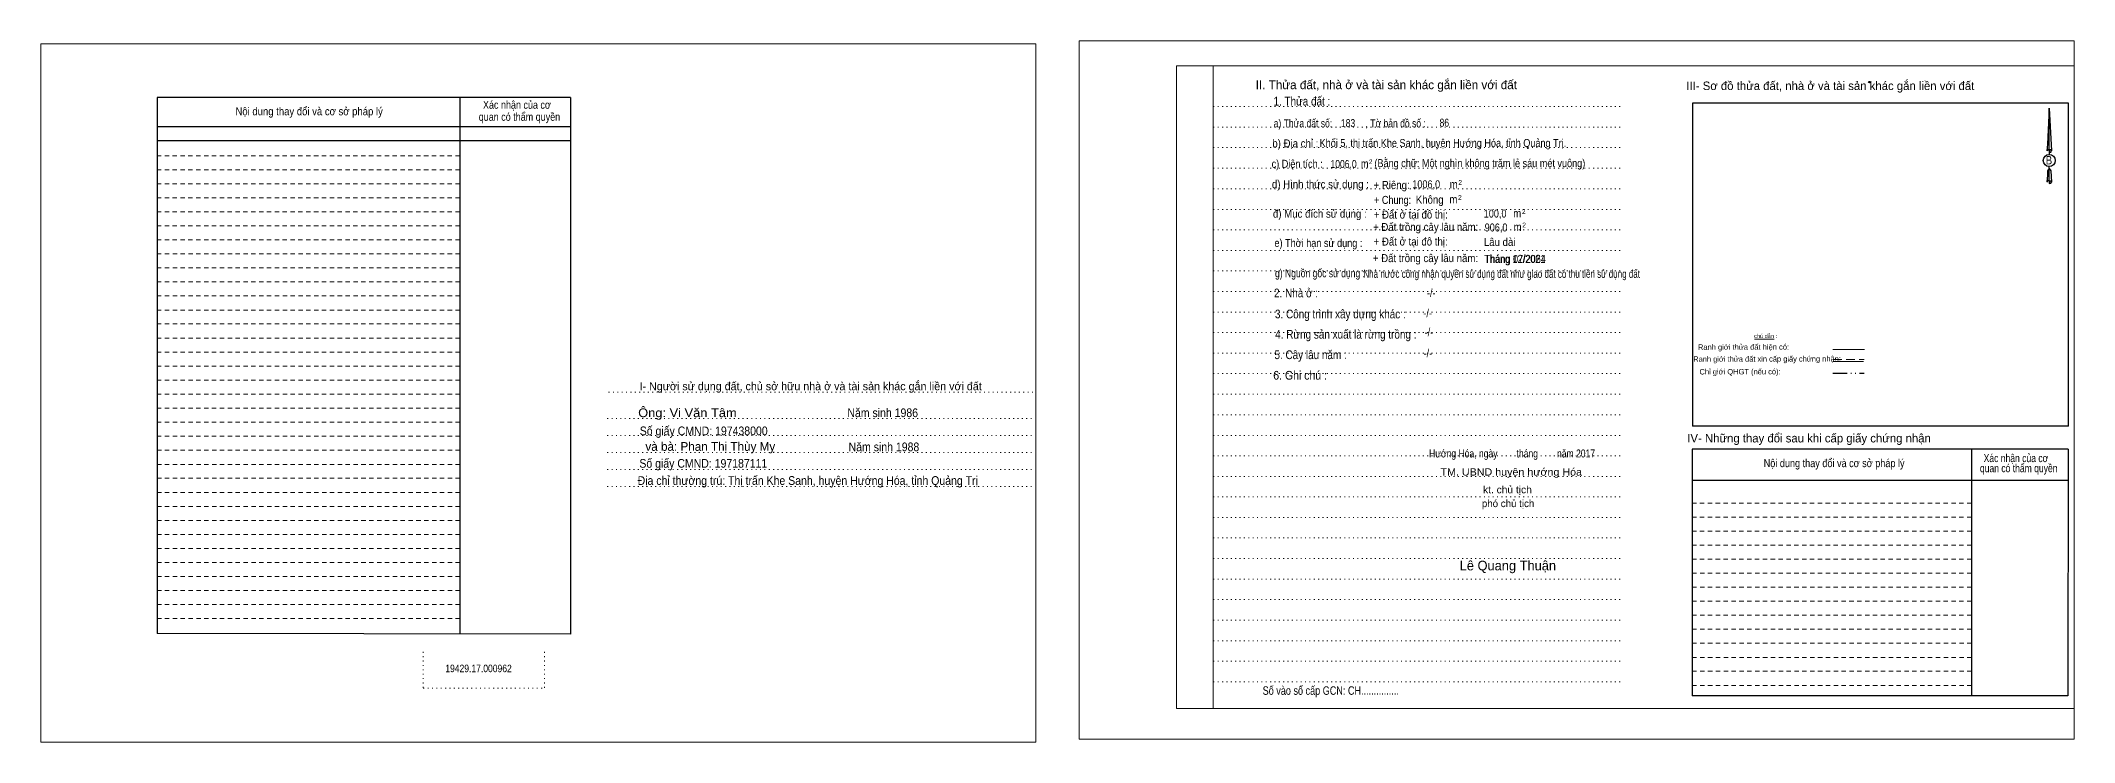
# Model space of a CAD drawing. Header units: metres. Extents: x 549959 to 551974, y 1838417 to 1838954.
# Drawn here: x 549959 to 550798, y 1838417 to 1838706 of the extents above; entities that cross this region are included whole.
import ezdxf
from ezdxf.enums import TextEntityAlignment as Align

# ---------------------------------------------------------------- set-up
doc = ezdxf.new("R2010")
doc.units = ezdxf.units.M
doc.header["$LTSCALE"] = 1.2
doc.header["$PDMODE"] = 32
doc.header["$PDSIZE"] = 0.6
for name, pattern in [('DASH_DOUBLE_DOT', [9.2, 5, -1.2, 0.3, -1.2, 0.3, -1.2]), ('DOTTED', [1.5, 0.3, -1.2]), ('MEDIUM_DASHED', [4.5, 3, -1.5]), ('SHORT_DASHED', [2.7, 1.5, -1.2])]:
    doc.linetypes.add(name, pattern=pattern)
for name, color, linetype, lineweight in [('1', 7, 'DOTTED', 13), ('18', 7, 'Continuous', 25), ('2', 7, 'SHORT_DASHED', 13), ('28', 7, 'Continuous', 25), ('55', 7, 'Continuous', 13), ('62', 7, 'Continuous', 13)]:
    doc.layers.add(name, color=color, linetype=linetype, lineweight=lineweight)

msp = doc.modelspace()

# ---------------------------------------------------------------- linework, layer by layer
at = {"layer": '1', "linetype": 'Continuous'}
for p, q in [((550427.62, 1838696.08), (550797.82, 1838696.08)), ((550427.62, 1838696.08), (550427.62, 1838431.08)), ((550797.82, 1838696.08), (550797.82, 1838428.88)), ((550427.62, 1838431.08), (550797.82, 1838431.08))]:
    msp.add_line(p, q, dxfattribs=at)
at = {"layer": '1'}
for p, q in [((550442.62, 1838696.08), (550442.62, 1838431.08)), ((550442.62, 1838696.08), (550442.62, 1838431.08)), ((550442.78, 1838679.28), (550611.86, 1838679.28)), ((550442.78, 1838670.8), (550611.86, 1838670.8)), ((550442.78, 1838662.36), (550611.86, 1838662.36)), ((550442.78, 1838653.88), (550611.86, 1838653.88)), ((550442.78, 1838645.4), (550611.86, 1838645.4)), ((550442.78, 1838636.92), (550611.86, 1838636.92)), ((550442.78, 1838628.44), (550611.86, 1838628.44)), ((550442.78, 1838620), (550611.86, 1838620)), ((550442.78, 1838611.52), (550611.86, 1838611.52)), ((550442.78, 1838603.04), (550611.86, 1838603.04)), ((550442.78, 1838594.56), (550611.86, 1838594.56)), ((550442.78, 1838586.12), (550611.86, 1838586.12)), ((550442.78, 1838577.64), (550611.86, 1838577.64)), ((550442.78, 1838569.16), (550611.86, 1838569.16)), ((550193.38, 1838561.48), (550369.5, 1838561.48)), ((550442.78, 1838560.68), (550611.86, 1838560.68)), ((550192.82, 1838550.68), (550368.9, 1838550.68)), ((550442.78, 1838552.2), (550611.86, 1838552.2)), ((550192.82, 1838543.68), (550368.9, 1838543.68)), ((550442.78, 1838543.72), (550611.86, 1838543.72)), ((550192.82, 1838536.68), (550368.9, 1838536.68)), ((550192.82, 1838529.68), (550368.9, 1838529.68)), ((550442.78, 1838535.28), (550611.86, 1838535.28)), ((550192.82, 1838522.68), (550368.9, 1838522.68)), ((550442.78, 1838526.8), (550611.86, 1838526.8)), ((550442.78, 1838518.32), (550611.86, 1838518.32)), ((550442.78, 1838509.84), (550611.86, 1838509.84)), ((550442.78, 1838501.4), (550611.86, 1838501.4)), ((550442.78, 1838492.92), (550611.86, 1838492.92)), ((550442.78, 1838484.44), (550611.86, 1838484.44)), ((550442.78, 1838475.96), (550611.86, 1838475.96)), ((550442.78, 1838467.48), (550611.86, 1838467.48)), ((550116.94, 1838454.4), (550116.94, 1838439.4)), ((550166.9, 1838454.4), (550166.9, 1838439.4)), ((550442.78, 1838459.04), (550611.86, 1838459.04)), ((550442.78, 1838450.56), (550611.86, 1838450.56)), ((550116.94, 1838439.4), (550166.9, 1838439.4)), ((550442.78, 1838442.08), (550611.86, 1838442.08))]:
    msp.add_line(p, q, dxfattribs=at)
at = {"layer": '1', "linetype": 'Continuous'}
for points in [[(550387.42, 1838418.48), (550797.82, 1838418.48), (550797.82, 1838706.48), (550387.42, 1838706.48)], [(549959.14, 1838417.12), (550369.54, 1838417.12), (550369.54, 1838705.12), (549959.14, 1838705.12)], [(549959.14, 1838705.12), (550369.54, 1838705.12), (550369.54, 1838417.12), (549959.14, 1838417.12)], [(549959.14, 1838417.12), (550369.54, 1838417.12), (550369.54, 1838705.12), (549959.14, 1838705.12)], [(550442.62, 1838696.08), (550797.82, 1838696.08), (550797.82, 1838431.08), (550442.62, 1838431.08)]]:
    msp.add_lwpolyline(points, close=True, dxfattribs=at)
at = {"layer": '18'}
for p, q in [((550787.46, 1838678.68), (550788.38, 1838661)), ((550787.46, 1838678.68), (550788.38, 1838661)), ((550787.46, 1838678.68), (550788.38, 1838661)), ((550786.7, 1838663.76), (550786.54, 1838661.04)), ((550787.46, 1838661.6), (550787.46, 1838660.92)), ((550787.46, 1838660.92), (550787.46, 1838660.4)), ((550787.46, 1838660.4), (550787.46, 1838659.72)), ((550787.46, 1838660.4), (550787.46, 1838659.72)), ((550787.46, 1838660.4), (550787.46, 1838659.72)), ((550788.38, 1838661), (550788.38, 1838661.04)), ((550787.46, 1838653.76), (550787.46, 1838654.56)), ((550787.46, 1838653.76), (550787.46, 1838654.56)), ((550787.46, 1838653.76), (550787.46, 1838654.56)), ((550787.46, 1838653.76), (550788.14, 1838652.8)), ((550787.46, 1838653.76), (550788.14, 1838652.8)), ((550787.46, 1838653.76), (550788.14, 1838652.8)), ((550787.46, 1838648.76), (550787.46, 1838648.08)), ((550787.46, 1838648.08), (550787.46, 1838647.56)), ((550788.14, 1838652.8), (550788.38, 1838648.16)), ((550788.14, 1838652.8), (550788.38, 1838648.16)), ((550788.14, 1838652.8), (550788.38, 1838648.16)), ((550788.38, 1838648.16), (550788.38, 1838648.2))]:
    msp.add_line(p, q, dxfattribs=at)
for points in [[(550787.46, 1838661.6), (550787.46, 1838678.68), (550786.7, 1838663.76)], [(550787.46, 1838648.76), (550787.46, 1838653.76), (550786.78, 1838652.8), (550786.7, 1838650.92), (550786.54, 1838648.2)]]:
    msp.add_lwpolyline(points, dxfattribs=at)
msp.add_ellipse((550787.487, 1838657.089), major_axis=(0, 2.516), ratio=0.983453, dxfattribs=at)
for centre, start_param, end_param in [((550787.488, 1838660.966), 1.5707963, 3.074452), ((550787.488, 1838660.966), 0.0671406, 1.5707963), ((550787.488, 1838660.966), 4.712389, 6.2831853), ((550787.488, 1838648.125), 2.4910694, 3.0742784), ((550787.488, 1838648.125), 1.5707963, 2.4910694), ((550787.488, 1838648.125), 0.0671406, 1.5707963), ((550787.488, 1838648.125), 4.712389, 6.2831853)]:
    msp.add_ellipse(centre, major_axis=(0.907, 0), ratio=0.655448, start_param=start_param, end_param=end_param, dxfattribs=at)
at = {"layer": '2', "linetype": 'Continuous', "lineweight": 25}
for p, q in [((550177.66, 1838683.04), (550007.14, 1838683.04)), ((550007.14, 1838683.04), (550007.14, 1838462)), ((550131.98, 1838683.04), (550132.06, 1838461.8)), ((550177.66, 1838670.96), (550007.34, 1838670.96)), ((550177.66, 1838665.16), (550007.34, 1838665.16))]:
    msp.add_line(p, q, dxfattribs=at)
at = {"layer": '2'}
for p, q in [((550131.98, 1838659.04), (550007.1, 1838659.04)), ((550131.98, 1838653.24), (550007.1, 1838653.24)), ((550131.98, 1838653.24), (550007.14, 1838653.24)), ((550131.98, 1838647.48), (550007.14, 1838647.48)), ((550131.98, 1838641.68), (550007.14, 1838641.68)), ((550131.98, 1838635.92), (550007.14, 1838635.92)), ((550131.98, 1838630.12), (550007.14, 1838630.12)), ((550131.98, 1838624.32), (550007.14, 1838624.32)), ((550132.02, 1838618.56), (550007.14, 1838618.56)), ((550132.02, 1838612.76), (550007.14, 1838612.76)), ((550132.02, 1838606.96), (550007.14, 1838606.96)), ((550132.02, 1838601.2), (550007.14, 1838601.2)), ((550132.02, 1838595.4), (550007.14, 1838595.4)), ((550132.02, 1838589.64), (550007.14, 1838589.64)), ((550132.02, 1838583.84), (550007.14, 1838583.84)), ((550132.02, 1838578.04), (550007.14, 1838578.04)), ((550132.02, 1838572.28), (550007.14, 1838572.28)), ((550132.02, 1838566.48), (550007.14, 1838566.48)), ((550132.02, 1838560.68), (550007.14, 1838560.68)), ((550132.02, 1838554.92), (550007.14, 1838554.92)), ((550132.02, 1838549.12), (550007.14, 1838549.12)), ((550132.02, 1838543.32), (550007.14, 1838543.32)), ((550132.06, 1838537.56), (550007.14, 1838537.56)), ((550132.06, 1838531.76), (550007.14, 1838531.76)), ((550132.06, 1838526), (550007.14, 1838526)), ((550132.06, 1838520.2), (550007.14, 1838520.2)), ((550132.06, 1838514.4), (550007.14, 1838514.4)), ((550132.06, 1838508.64), (550007.14, 1838508.64)), ((550755.38, 1838510), (550640.22, 1838510)), ((550755.38, 1838504.24), (550640.22, 1838504.24)), ((550132.06, 1838502.84), (550007.14, 1838502.84)), ((550132.06, 1838497.04), (550007.14, 1838497.04)), ((550755.38, 1838498.44), (550640.22, 1838498.44)), ((550132.06, 1838491.28), (550007.14, 1838491.28)), ((550755.38, 1838492.68), (550640.22, 1838492.68)), ((550132.06, 1838485.48), (550007.14, 1838485.48)), ((550132.06, 1838479.72), (550007.14, 1838479.72)), ((550755.42, 1838486.88), (550640.22, 1838486.88)), ((550755.42, 1838481.08), (550640.22, 1838481.08)), ((550132.06, 1838473.92), (550007.14, 1838473.92)), ((550755.42, 1838475.32), (550640.22, 1838475.32)), ((550132.06, 1838468.12), (550007.14, 1838468.12)), ((550755.42, 1838469.52), (550640.22, 1838469.52)), ((550755.42, 1838463.72), (550640.22, 1838463.72)), ((550755.46, 1838457.96), (550640.22, 1838457.96)), ((550755.46, 1838452.16), (550640.22, 1838452.16)), ((550755.46, 1838446.4), (550640.22, 1838446.4)), ((550755.46, 1838440.6), (550640.22, 1838440.6))]:
    msp.add_line(p, q, dxfattribs=at)
at = {"layer": '2', "linetype": 'Continuous', "lineweight": 25}
msp.add_lwpolyline([(550177.66, 1838683.04), (550177.58, 1838461.76), (550007.14, 1838462)], dxfattribs=at)
at = {"layer": '28'}
for p, q in [((550640.38, 1838680.76), (550640.38, 1838547.48)), ((550795.42, 1838547.48), (550640.38, 1838547.48)), ((550755.38, 1838538.08), (550755.46, 1838436.32)), ((550795.26, 1838538.08), (550795.18, 1838436.32)), ((550795.26, 1838525.16), (550640.22, 1838525.16)), ((550795.18, 1838436.32), (550640.22, 1838436.32))]:
    msp.add_line(p, q, dxfattribs=at)
at = {"layer": '28', "linetype": 'SHORT_DASHED', "lineweight": 13}
msp.add_line((550755.38, 1838515.8), (550640.22, 1838515.8), dxfattribs=at)
at = {"layer": '28'}
for points in [[(550795.42, 1838547.48), (550795.42, 1838680.76), (550640.38, 1838680.76)], [(550795.26, 1838538.08), (550640.22, 1838538.08), (550640.22, 1838436.32)]]:
    msp.add_lwpolyline(points, dxfattribs=at)
msp.add_point((550713.3, 1838689.4), dxfattribs=at)
at = {"layer": '55'}
for p, q in [((550665.86, 1838583.42), (550673.98, 1838583.38)), ((550698.24, 1838579.06), (550711.24, 1838579.06)), ((550698.36, 1838574.14), (550710.84, 1838574.14)), ((550698.36, 1838574.14), (550710.84, 1838574.14))]:
    msp.add_line(p, q, dxfattribs=at)
at = {"layer": '55', "linetype": 'MEDIUM_DASHED'}
msp.add_line((550698.32, 1838574.98), (550711.12, 1838574.98), dxfattribs=at)
at = {"layer": '55', "linetype": 'DASH_DOUBLE_DOT', "lineweight": 25}
msp.add_line((550698.16, 1838569.34), (550711.16, 1838569.34), dxfattribs=at)

# ---------------------------------------------------------------- texts
at = {"layer": '18'}
for s, height, p in [('II. Thửa đất, nhà ở và tài sản khác gắn liền với đất', 3.6, (550514.1, 1838686.48)), ('phó chủ tịch', 3, (550564.3, 1838514.12)), ('Lê Quang Thuận', 3.96, (550564.215, 1838488.04))]:
    msp.add_text(s, height=height, dxfattribs=at).set_placement(p, align=Align.CENTER)
for s, height, width, p in [('1. Thửa đất :', 3.6, 0.85, (550479.275, 1838679.72)), ('a) Thửa đất số:              , Tờ bản đồ số : ', 3.3, 0.8, (550499.495, 1838670.76)), ('183', 3.3, 0.8, (550498.3, 1838670.84)), ('86', 3.3, 0.8, (550538, 1838671)), ('b) Địa chỉ : ', 3.3, 0.9, (550477.12, 1838662.48)), ('Khối 5, thị trấn Khe Sanh, huyện Hướng Hóa, tỉnh Quảng Trị.', 3.3, 0.85, (550537.43, 1838662.64)), ('c) Diện tích :                                                   ', 3.3, 0.85, (550503.89, 1838654.04)), ('1006,0', 3.3, 0.8, (550496.46, 1838653.96)), (' m', 3.3, 0.85, (550504.655, 1838654.12)), ('2', 2, 0.75, (550507.635, 1838655.56)), ('(Bằng chữ: Một nghìn không trăm lẻ sáu mét vuông)', 3.3, 0.85, (550552.655, 1838654.32)), ('B', 3.456, 0.85, (550787.355, 1838655.44)), ('d) Hình thức sử dụng :', 3.3, 0.9, (550486.895, 1838645.64)), ('+ Riêng: ', 3.3, 0.9, (550516.81, 1838645.32)), ('1006,0', 3.3, 0.85, (550530.535, 1838645.6)), (' m', 3.3, 0.9, (550541.315, 1838645.6)), ('2', 2, 0.8, (550544.55, 1838647)), ('       + Chung:', 3.3, 0.85, (550513.02, 1838639.16)), ('Không', 3.3, 0.9, (550531.98, 1838639.28)), (' m', 3.3, 0.9, (550541.195, 1838639.4)), ('2', 2, 0.8, (550544.43, 1838640.84)), ('đ) Mục đích sử dụng :', 3.3, 0.9, (550486.655, 1838633.48)), ('+ Đất trồng cây lâu năm:', 3.3, 0.9, (550530.31, 1838628)), ('+ Đất ở tại đô thị:', 3.3, 0.9, (550524.155, 1838633.12)), ('100,0', 3.3, 0.85, (550558.955, 1838633.52)), ('906,0', 3.3, 0.85, (550559.335, 1838627.8)), (' m', 3.3, 0.9, (550567.515, 1838633.64)), (' m', 3.3, 0.9, (550567.675, 1838628.02)), ('2', 2, 0.8, (550570.75, 1838635.04)), ('2', 2, 0.8, (550570.91, 1838629.44)), ('e) Thời hạn sử dụng :', 3.3, 0.85, (550486.08, 1838621.4)), ('+ Đất ở tại đô thị:', 3.3, 0.9, (550524.115, 1838622)), ('Lâu dài', 3.3, 0.9, (550560.82, 1838621.8)), ('+ Đất trồng cây lâu năm:', 3.3, 0.9, (550530.23, 1838615.16)), ('Tháng 12/2021', 3.3, 0.85, (550567.08, 1838614.84)), ('g) Nguồn gốc sử dụng :', 3.3, 0.8, (550486.735, 1838608.92)), ('Nhà nước công nhận quyền sử dụng đất như giao đất có thu tiền sử dụng đất', 3.3, 0.75, (550561.665, 1838608.68)), ('2. Nhà ở :', 3.6, 0.85, (550476.855, 1838600.64)), ('3. Công trình xây dựng khác :', 3.6, 0.85, (550495.12, 1838591.96)), ('4. Rừng sản xuất là rừng trồng :', 3.6, 0.85, (550497.395, 1838583.6)), ('5. Cây lâu năm :', 3.6, 0.85, (550482.85, 1838575.16)), ('6. Ghi chú :', 3.6, 0.9, (550478.535, 1838566.68)), ('Hướng Hóa, ngày        tháng        năm 2017', 3.3, 0.8, (550565.945, 1838534.6)), ('TM. UBND huyện hướng Hóa', 3, 1.1, (550565.61, 1838527.12)), ('kt. chủ tịch', 3, 1.05, (550564.03, 1838519.84)), ('19429.17.000962', 3.1, 0.85, (550139.715, 1838446.04)), ('Số vào sổ cấp GCN: CH...............', 3.5, 0.8, (550491.18, 1838436.72))]:
    msp.add_text(s, height=height, dxfattribs=dict(at, width=width)).set_placement(p, align=Align.CENTER)
at = {"layer": '2'}
for s, width, p in [('Xác nhận của cơ', 0.85, (550155.535, 1838678.4)), ('Xác nhận của cơ', 0.85, (550155.535, 1838678.4)), ('Nội dung thay đổi và cơ sở pháp lý', 0.9, (550069.86, 1838675.72)), ('Nội dung thay đổi và cơ sở pháp lý', 0.9, (550069.86, 1838675.72)), (' quan có thẩm quyền', 0.85, (550156.08, 1838673.44)), (' quan có thẩm quyền', 0.85, (550156.08, 1838673.44))]:
    msp.add_text(s, height=3.261, dxfattribs=dict(at, width=width)).set_placement(p, align=Align.CENTER)
at = {"layer": '28'}
for s, height, p in [('III- Sơ đồ thửa đất, nhà ở và tài sản khác gắn liền với đất', 3.5, (550697.19, 1838686.12)), ('I- Người sử dụng đất, chủ sở hữu nhà ở và tài sản khác gắn liền với đất', 3.306, (550276.68, 1838562.32)), ('và bà: Phan Thị Thùy Mỵ', 3.6, (550235.3, 1838537.34)), ('IV- Những thay đổi sau khi cấp giấy chứng nhận', 3.5, (550688.43, 1838540.8))]:
    msp.add_text(s, height=height, dxfattribs=at).set_placement(p, align=Align.CENTER)
for s, height, width, p in [('-/-', 3.3, 0.85, (550532.615, 1838600.84)), ('-/-', 3.3, 0.85, (550531.135, 1838592.48)), ('-/-', 3.3, 0.85, (550531.655, 1838584.6)), ('-/-', 3.3, 0.85, (550531.215, 1838575.92)), ('Ông: Vi Văn Tâm', 3.6, 1.1, (550225.865, 1838551.22)), ('Năm sinh 1986', 3.6, 0.9, (550306.4, 1838551.24)), ('Số giấy CMND: 197438000', 3.6, 0.9, (550232.575, 1838543.76)), ('Năm sinh 1988', 3.6, 0.9, (550306.905, 1838537.16)), ('Số giấy CMND: 197187111', 3.6, 0.9, (550232.415, 1838530.36)), ('Nội dung thay đổi và cơ sở pháp lý', 3.3, 0.85, (550698.76, 1838530.6)), (' quan có thẩm quyền', 3.3, 0.8, (550774.39, 1838528.52)), ('Xác nhận của cơ', 3.3, 0.8, (550773.74, 1838532.68)), ('Địa chỉ thường trú: Thị trấn Khe Sanh, huyện Hướng Hóa, tỉnh Quảng Trị', 3.6, 0.9, (550275.495, 1838523.28))]:
    msp.add_text(s, height=height, dxfattribs=dict(at, width=width)).set_placement(p, align=Align.CENTER)
at = {"layer": '55', "width": 0.9}
for s, height, p in [('Ranh giới thửa đất hiện có:', 2.26, (550661.383, 1838579.015)), ('Ranh giới thửa đất xin cấp giấy chứng nhận:', 2.24, (550671.108, 1838574.117)), ('Chỉ giới QHGT (nếu có):', 2.25, (550659.973, 1838568.852))]:
    msp.add_text(s, height=height, rotation=0.127, dxfattribs=at).set_placement(p, align=Align.CENTER)
at = {"layer": '55'}
msp.add_text('chú dẫn :', height=1.665, rotation=359.976, dxfattribs=at).set_placement((550670.485, 1838583.858), align=Align.CENTER)
at = {"layer": '62', "width": 0.85}
msp.add_text('Tháng 07/2064', height=3.3, dxfattribs=at).set_placement((550567.3, 1838614.82), align=Align.CENTER)

doc.saveas('drawing.dxf')
